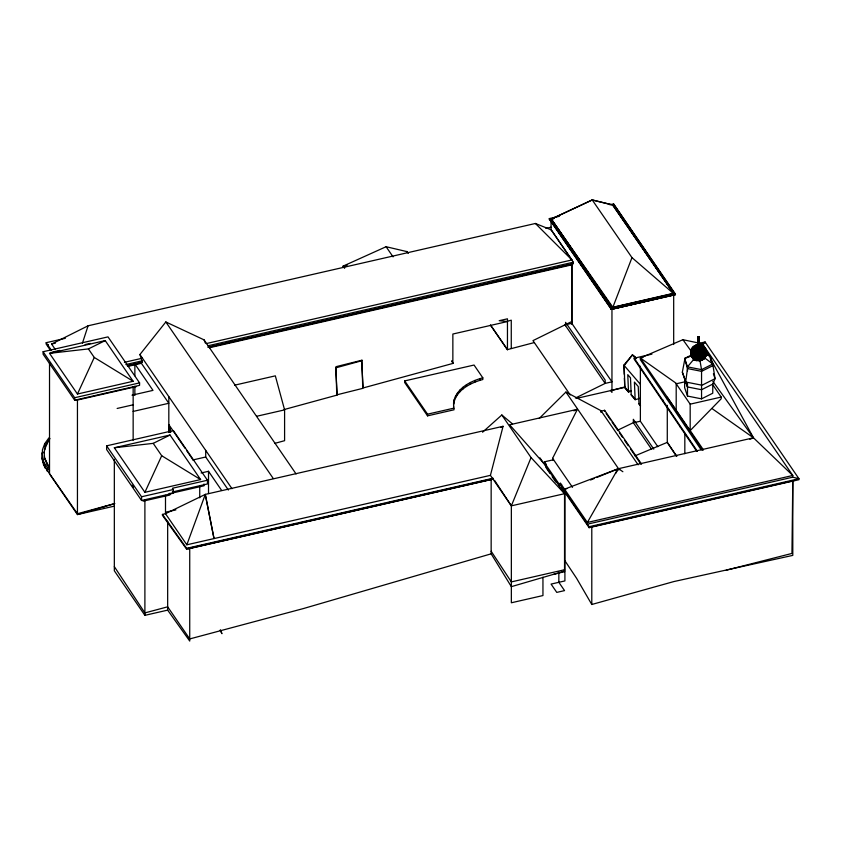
<?xml version="1.0" encoding="UTF-8"?>
<svg xmlns="http://www.w3.org/2000/svg" width="841" height="841" viewBox="0 0 841 841"><rect width="100%" height="100%" fill="white"/><g stroke="black" fill="none" stroke-linecap="round" stroke-linejoin="round"><path stroke-width="1.26" d="M698.482 341.909L698.482 336.768L699.701 346.492L698.734 347.039L697.504 346.481L698.408 336.778L698.167 346.986L696.243 351.527L695.57 357.488C699.607 358.634 707.249 357.278 706.209 351.706M673.147 292.773L612.626 204.931L592.232 199.948L551.275 219.07L612.048 307.627L673.483 293.583L612.711 205.015L592.232 199.948L551.275 219.07L553.883 218.492L551.318 219.07L612.584 307.985L616.411 307.102M697.494 357.803L698.451 347.039L698.272 337.052L697.914 346.902L695.402 350.077L693.93 354.145L693.857 356.889L695.57 357.488M692.469 354.849L697.494 356.584C700.143 364.185 690.987 359.685 692.469 354.849L691.008 352.726L691.954 357.278L693.804 359.002M699.491 357.814L698.829 336.968L699.701 346.503C703.286 346.923 707.029 350.203 706.177 354.072M675.418 294.066L611.207 308.752L611.197 309.33L675.407 294.644L675.418 294.066L613.552 203.9L609.778 204.762M693.478 358.245L691.491 356.237L691.039 351.57M698.356 345.273C696.085 343.927 692.532 346.944 691.523 349.278L691.008 353.935M704.527 356.878L703.349 359.086M703.717 358.34L705.694 356.363L705.725 355.28L704.695 358.077L701.688 360.295M698.808 336.884L699.712 346.334L702.834 346.934L705.725 349.404C704.874 355.491 693.793 355.564 691.491 350.361L694.382 347.501L697.504 346.481L698.219 336.915L697.715 346.786L694.466 349.52L692.563 353.325L692.469 356.058L693.857 356.889M705.725 349.404C707.544 357.173 689.473 357.099 691.523 349.278M692.511 349.74L692.542 348.847M698.23 344.947L696.411 345.167L697.799 345.357L697.294 345.514C694.14 344.6 690.755 348.584 691.586 351.675L691.039 352.789C687.539 346.481 706.472 342.245 692.048 348.531C691.838 356.163 710.13 352.842 703.412 346.639C692.879 345.252 705.599 343.948 704.821 348.962M705.694 356.363L706.177 352.852L705.525 356.637L704.085 358.644M697.998 344.589L698.335 336.799L697.82 344.694M702.655 359.759L706.062 355.543L705.841 351.454M695.57 356.269L695.77 359.559L696.916 360.684M701.426 357.541L700.805 351.57L699.018 346.997L698.64 337.115L699.27 346.923L702.161 351.128L703.171 356.973M697.673 344.989L698.24 336.873M698.23 337.01L697.578 346.639C694.067 347.68 690.766 351.191 691.491 355.06L692.469 356.058M693.857 355.68L693.93 358.319L694.908 359.969L700.805 360.474L702.561 359.633L703.171 355.764L705.631 353.966M704.611 356.174L703.812 351.464L699.481 346.797L698.766 337.052L699.628 346.66C703.118 347.785 706.335 351.317 705.631 355.186M694.466 359.685L691.954 357.278L691.491 353.84M49.524 363.007L49.524 473.872L77.446 514.566L114.839 503.57L77.446 513.735L43.679 465.241L42.113 459.112L42.471 449.693L44.752 443.638L48.873 437.93M42.471 452.921L42.113 459.112M44.089 452.826L45.372 446.014L49.934 438.508M691.365 355.049L684.637 358.434L687.496 368.568L685.667 381.993L687.496 386.944L701.552 389.73L712.758 384.095L715.05 378.671L712.758 363.995L709.909 355.575L706.072 354.818M691.491 356.237L691.586 350.455C688.621 358.129 703.928 359.338 706.303 353.188M706.209 352.915L706.093 350.234M713.389 373.772L715.05 378.671L702.025 385.22L685.667 381.993L682.345 372.195L684.637 360.148M453.604 402.66C455.717 388.584 470.382 381.162 482.818 377.83L482.818 379.512C470.382 382.844 455.717 390.256 453.604 404.342L453.604 402.66L453.604 406.529M698.451 347.039L699.701 346.492M542.95 577.21L542.95 595.554L511.349 602.776L511.349 505.851L490.419 475.354L503.076 426.292L205.278 494.413L165.498 513.704L162.439 514.408L162.439 515.312L186.649 549.236L493.152 479.128L493.152 478.224L186.649 548.332L162.439 514.408M48.473 440.306L44.499 449.84L44.499 448.968M82.418 343.181L88.084 325.793L535.412 223.475L551.076 229.793L551.076 220.237M694.119 347.238L694.34 346.566L691.691 349.004M490.419 475.354L186.828 544.8L205.288 494.424L214.013 538.576L205.278 494.413M612.584 307.985L631.98 257.63L592.232 199.948M494.55 480.348L511.349 505.851L531.049 457.578L501.825 414.991L482.566 432.211M77.446 394.03L94.266 357.446L88.41 348.92L49.524 353.336L77.446 394.03L133.151 381.278L105.23 340.594L49.524 353.336M144.894 492.311L161.714 455.738L153.22 443.365L114.334 447.769L144.894 492.311L200.6 479.57L170.04 435.028L114.334 447.769M691.502 349.845C685.993 362.934 714.566 360.284 704.779 347.68M693.131 346.997C690.818 353.42 706.188 353.535 704.148 347.102M690.913 352.453L691.46 351.328M690.945 353.367L691.502 352.242M706.272 352.274C703.486 357.52 693.531 357.53 690.913 352.137M699.155 346.45L698.062 346.439M553.031 460.101L552.6 458.334L577.41 409.294L573.867 410.86M699.207 360.863L699.491 356.605L703.171 355.764M615.759 473.283L618.482 468.647L565.93 392.053L539.197 418.492M702.424 345.535L705.094 341.982L798.95 478.729L798.95 479.696L589.12 527.685L562.251 488.526L562.251 487.559L560.59 487.938L560.59 488.905L562.251 488.526M636.311 357.972L632.411 354.902L624.222 365.583L624.789 387.365L628.511 392.011L630.95 391.296M127.149 365.688L142.434 362.187L139.921 354.524L165.835 321.956L204.058 339.859L296.074 473.946M693.457 359.717L700.038 361.02L705.284 358.382L712.758 363.995L701.552 369.641L687.496 366.855L684.637 358.434L692.122 355.775L693.457 359.717L687.496 366.855L687.496 371.07M624.232 374.287L623.843 365.131L632.411 354.902L636.5 358.192M684.889 381.814L676.196 383.801L690.177 404.164L690.177 430.592L721.2 398.781L721.2 397.068L713.115 385.283M577.41 409.294L509.625 424.8L543.612 463.191M705.715 354.597L701.457 356.973L695.539 356.92M705.757 354.891C702.077 358.581 694.95 358.592 691.376 354.765M705.525 356.637C701.962 360.2 695.065 360.211 691.607 356.51M701.447 346.082L700.658 344.999L699.481 345.367C704.274 347.827 693.667 348.826 697.294 345.514M700.511 360.673L701.426 356.321M696.064 345.241L694.561 345.882C689.536 352.116 707.47 352.316 702.75 345.956L699.302 345.903M698.734 347.039L699.481 346.797M703.812 358.928C700.69 360.894 696.359 360.884 693.278 358.844M500.805 427.491L503.076 426.292M712.758 365.709L701.552 371.344L687.496 368.568M682.345 372.195L684.637 378.524L684.637 387.648L687.496 396.069L701.552 398.855L712.758 393.22L712.758 384.095M55.275 349.435L51.585 344.043L88.084 325.793M88.41 348.92L105.23 340.594M153.22 443.365L170.04 435.028M571.785 321.514L532.973 340.626L570.23 394.913M575.433 398.045L605.163 383.401L611.954 381.846L571.785 323.312L564.984 324.868L605.163 383.401L605.163 380.037L565.583 322.366L565.583 325.73M617.956 430.077L633.336 422.687L633.336 419.312L653.783 449.115M407.359 251.711L386.103 246.718L343.433 265.977L344.768 267.911M701.184 449.861L640.379 359.727L640.379 358.014L682.913 339.69L702.424 343.822L792.79 475.47L792.79 477.183L798.95 478.729L589.12 526.718L560.495 485.005L560.495 483.291L558.845 483.67L545.683 464.495L546.198 464.379L545.683 466.208M697.715 346.786L699.27 346.913M634.966 455.864L667.281 442.377L667.281 405.351M590.571 480.001L594.293 478.487M596.711 477.509L618.482 468.647L622.876 471.727M749.867 439.286L753.473 437.814L792.769 475.48L587.375 522.461L560.495 483.291M534.046 342.634L507.459 349.614L490.45 324.983L507.459 349.814L507.459 318.813L499.186 320.705L507.459 321.546L452.857 334.035L452.857 363.438L363.165 387.943L361.556 360.8L335.654 367.885L337.262 395.039L284.216 409.525M697.042 344.926L694.655 346.008L696.169 345.525M697.41 345.062C689.925 349.267 707.155 349.478 699.901 345.083M630.981 390.55L628.479 391.307L624.779 386.965L611.954 390.298M491.155 479.307L491.155 553.83L303.517 608.527L189.73 638.929L167.664 606.824L144.894 612.91L114.334 566.634M491.155 553.83L511.349 586.661L564.542 571.113M624.39 378.208L624.8 387.712L628.511 392.011L627.775 374.676L630.487 377.819L631.223 395.154L635.155 399.717L640.043 398.277M507.459 321.251L511.265 320.179L511.265 348.258M564.91 560.747L576.621 578.345L591.791 604.49L673.83 581.573L792.79 555.386L792.79 481.073L791.949 553.431L726.246 570.209M274.629 443.417L284.594 440.684L284.594 409.882L275.333 375.853L234.639 385.167M553.262 574.477L564.542 571.649L564.542 493.688L539.933 457.83M673.294 293.341L612.858 307.28L552.695 221.057M618.965 306.513L624.075 305.336M626.629 304.747L638.119 302.098M640.674 301.509L645.783 300.332M648.337 299.743L672.611 294.14M559.412 216.284L549.341 218.586L549.352 219.207L611.228 309.32L611.207 308.752M343.033 266.418L347.249 265.104M554.419 218.05L549.352 219.207L549.341 218.586L611.67 309.341L599.612 291.711M50.639 350.602L46.192 344.116L46.192 342.697L65.356 338.313M545.883 228.405L550.981 227.238M51.585 344.043L55.411 343.16M43.101 351.727L108.005 336.884L139.574 382.886L139.574 385.346L74.67 400.19L43.101 354.187L43.101 351.727L74.67 397.73L74.67 400.19M52.016 352.148L59.648 350.403M85.099 344.579L90.187 343.412M124.405 362.313L142.297 358.213M206.213 343.601L571.912 259.953L551.118 229.74L573.32 262.213L573.32 263.632L207.843 347.228M125.866 364.552L142.434 360.768M207.843 345.809L573.32 262.213M228.531 342.045L232.368 341.162M127.821 365.814L141.835 362.608L141.835 361.315L142.434 362.187M208.526 347.354L572.721 264.053L572.279 263.412L572.279 264.736L209.367 347.754M127.948 366.371L141.393 363.301L168.82 403.27L133.151 411.428M74.67 397.73L139.574 382.886M76.005 400.379L136.494 386.545M132.005 395.175L152.988 390.382L134.865 363.953L134.865 375.759M117.141 408.463L133.151 404.805M674.808 294.508L611.47 309.32L674.808 294.834L613.289 204.857M207.443 480.243L172.384 488.264L173.278 489.515L173.278 493.225L141.561 500.479L106.628 449.567L106.628 445.846L173.372 430.581L207.443 480.243L207.443 483.964L172.384 491.974M453.604 405.94L454.035 409.788L427.543 415.853L404.71 382.581L404.71 380.899L474.051 365.047L482.818 377.83M256.621 416.284L284.594 409.882M696.674 451.197L634.209 359.16L634.209 358.192L651.933 354.135M698.766 343.422L705.094 341.982L705.094 342.949M192.967 459.932L205.709 457.01L228.353 490.019M703.454 449.935L640.379 358.014L642.902 357.436M404.71 380.899L427.543 414.171L454.035 408.116M201.104 472.989L208.515 471.296L221.54 490.282M106.628 445.846L141.561 496.768L173.278 489.515M106.25 506.093L103.454 506.913M576.905 398.308L624.789 387.365M114.25 506.156L77.446 514.566L77.446 399.759M168.915 493.814L204.006 485.783L204.006 483.995M143.054 501.173L169.798 495.055L169.798 493.268M600.852 411.186L604.637 410.313L641.546 464.095M165.856 512.18L175.895 509.877M690.177 404.164L721.2 397.068M546.198 466.093L544.453 463.538L544.453 461.825L553.567 459.743M187.89 548.521L208.358 543.833M210.912 543.254L237.782 537.105M240.337 536.516L267.207 530.377M269.761 529.788L296.621 523.649M299.186 523.06L326.045 516.921M328.61 516.332L355.47 510.182M358.024 509.604L384.894 503.454M387.449 502.876L418.156 495.854M420.71 495.265L447.58 489.115M450.135 488.537L477.005 482.387M479.559 481.809L492.353 478.876M491.985 479.265L188.458 548.689L188.458 547.754M561.672 484.742L558.845 485.383L558.845 483.67M566.813 488.653L564.532 489.178L618.219 468.752L617.736 469.919L619.659 469.478L618.598 468.658M511.349 505.851L564.542 493.688L531.049 457.578M114.334 459.396L114.334 570.797L144.894 615.339L167.664 610.135L189.73 641.052L189.73 548.237M792.79 477.183L587.375 524.174L587.375 522.461L617.977 468.805L753.473 437.814L710.519 358.729M592.106 526.729L794.997 480.327L794.997 479.517M564.542 569.735L511.349 581.909L491.155 551.244M634.513 422.445L640.379 421.267L657.83 446.697M697.494 356.584L699.491 356.605M700.658 344.999L699.228 344.789L699.575 345.294M699.081 344.947L700.973 345.209M706.324 354.891L709.909 355.575L709.909 357.288M695.402 360.242L695.97 360.347M697.736 346.008L695.276 345.693C690.966 351.58 707.617 350.098 701.247 345.294M700.301 344.957L702.309 345.672M701.236 345.567L704.359 347.417M565.93 392.053L600.958 410.671L638.119 464.821M702.75 345.956L703.938 346.797M701.815 345.399L705.263 348.363L705.809 349.982M692.858 358.224C696.18 360.432 700.858 360.442 704.222 358.329L704.611 354.955M94.266 357.446L133.151 381.278M161.714 455.738L200.6 479.57M640.379 358.014L676.837 383.748M712.222 408.715L753.473 437.814L712.821 381.288M501.825 414.991L512.537 423.959M631.98 257.63L673.883 293.845M535.412 223.475L571.912 259.953M704.653 348.142L705.61 349.131M699.638 346.166L698.776 336.842M632.411 354.902L635.828 358.855M623.843 365.131L640.443 384.369M640.516 405.919L639.002 404.164L638.245 386.534L634.408 382.077L635.155 399.717M42.05 452.784L43.679 462.003L49.524 470.645M692.711 356.773L692.048 355.995L692.437 357.961M631.192 394.503L635.134 399.128M638.981 403.659L640.495 405.457M682.913 339.69L691.355 351.422M675.407 294.644L613.552 203.9M614.771 207.338L674.808 294.834M552.558 222.402L554.787 225.64M565.184 240.789L567.412 244.037M571.859 250.534L573.352 252.699M590.424 277.583L593.399 281.914M579.933 262.802L549.951 219.659M581.078 264.705L598.393 289.693M572.279 264.736L571.785 264.021L571.785 324.079M634.209 358.192L697.42 451.302M676.837 456.306L667.281 442.377L676.406 456.253M633.336 422.687L651.596 449.283M610.503 390.277L611.954 392.411L611.954 308.962M606.119 413.436L610.545 419.89M612.027 422.045L617.925 430.645M619.407 432.8L622.361 437.099M624.569 440.327L628.259 445.709M630.477 448.936L640.81 463.99M552.6 458.334L572.511 487.349M406.96 251.448L408.284 253.383M544.453 461.825L546.198 464.379M546.324 468.111L550.003 473.472M552.211 476.7L555.901 482.061M386.103 246.718L393.062 256.862M343.033 266.071L344.358 268.006M165.835 321.956L273.251 478.497M139.921 354.524L231.979 488.684M141.835 362.608L141.393 361.966L141.393 363.301M185.052 448.264L168.82 424.621L169.567 432.369M186.523 450.419L193.167 460.09M186.828 544.8L165.498 513.704L165.498 495.317M46.192 342.697L51.375 350.255M132.058 485.152L133.519 487.286M44.678 458.797L44.678 457.925L48.999 467.396L44.678 458.797L44.089 451.953M667.281 398.939L667.281 397.225L702.603 450.261M702.424 343.822L709.278 356.437M705.841 350.876L706.335 352.011M705.809 352.368L706.303 353.504M690.882 353.63L691.491 355.06M692.69 357.677L693.068 358.539M204.058 339.859L205.309 342.981M220.542 630.025L221.94 633.693L220.132 630.13M451.953 360.989L452.857 363.438M451.985 360.842L452.857 363.238M710.309 358.487L712.348 364.51M684.637 378.524L687.496 386.944M170.786 432.169L168.82 424.621L170.408 432.221M700.038 361.02L701.552 369.641L701.552 398.855M699.05 342.003L698.713 336.81L698.871 341.94M698.566 336.768L698.682 341.909M687.496 383.422L687.496 396.069M684.826 423.79L684.826 425.504M684.826 433.21L684.826 453.698M680.401 426.503L680.401 427.47M676.196 383.801L676.196 410.229M673.683 294.844L673.683 344.516M662.855 399.927L662.855 400.894M640.379 366.245L640.379 421.267M604.637 410.313L604.637 411.281M600.958 410.671L600.958 412.384M591.791 527.055L591.791 604.49M589.12 526.718L589.12 527.685M571.912 263.99L571.912 323.911M564.91 491.785L564.91 580.921L551.076 584.085L556.774 592.39L564.542 590.613L558.845 582.308L558.845 571.933M545.683 464.495L545.683 467.112M479.759 378.681L479.759 380.353M474.934 380.416L474.934 382.098M470.476 382.455L470.476 384.137M466.44 384.779L466.44 386.461M462.886 387.344L462.886 389.026M459.848 390.129L459.848 391.801M457.378 393.083L457.378 394.765M455.496 396.185L455.496 397.867M454.235 399.391L454.235 401.073M427.543 414.171L427.543 415.853M208.515 471.296L208.515 493.551M205.709 450.387L205.709 457.01M199.738 486.035L199.738 497.851M186.649 548.332L186.649 549.236M168.82 396.647L168.82 432.411M167.664 521.21L167.664 610.135M144.894 500.027L144.894 615.339M141.561 496.768L141.561 500.479M134.865 386.25L134.865 395.428M133.151 386.986L133.151 440.232M48.294 344.642L48.294 345.935M47.107 463.738L47.107 464.61M47.128 467.869L47.128 471.107M46.697 443.123L46.697 443.995M45.666 460.857L45.666 461.73M45.372 446.014L45.372 446.886M45.172 464.989L45.172 468.216M44.752 443.638L44.752 445.793M43.679 462.003L43.679 465.241M42.66 458.965L42.66 462.193M361.966 360.2L335.969 366.697L336.747 394.86L362.744 388.363L361.966 360.2"/></g></svg>
